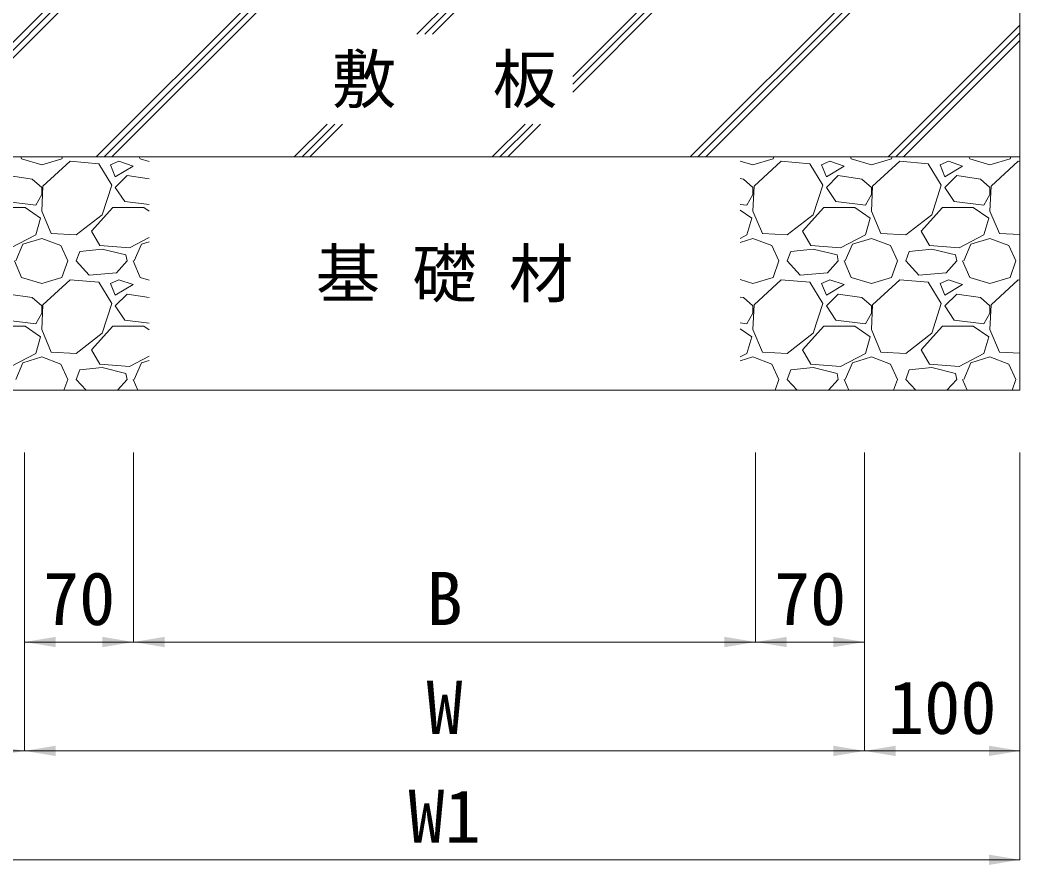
# Model space of a CAD drawing. Units: millimetres at full size. Extents: x 30799 to 61844, y 11231 to 18656.
# Drawn here: x 43141 to 43784, y 16271 to 16814 of the extents above; entities that cross this region are included whole.
import ezdxf
from ezdxf.enums import TextEntityAlignment as Align

# ---------------------------------------------------------------- set-up
doc = ezdxf.new("R2010")
doc.units = ezdxf.units.MM
doc.header["$LTSCALE"] = 30
for name, color, linetype, lineweight in [('ハッチング', 7, 'Continuous', 5), ('基礎', 3, 'Continuous', 13), ('寸法線', 7, 'Continuous', 9)]:
    doc.layers.add(name, color=color, linetype=linetype, lineweight=lineweight)
doc.layers.add('文字', color=7, linetype='Continuous')
doc.styles.add('ＭＳ ゴシック', font='')
doc.styles.get('ＭＳ ゴシック').set_extended_font_data('MS Gothic')

# ---------------------------------------------------------------- blocks, each defined once
blk = doc.blocks.new('filled_arrow')
at = {"color": 0, "linetype": 'Continuous', "lineweight": -2}
blk.add_solid([(7.5, 1.25), (0, 0), (7.5, -1.25)], dxfattribs=at)

msp = doc.modelspace()

# ---------------------------------------------------------------- hatches: boundary and pattern name
at = {"layer": 'ハッチング'}
h = msp.add_hatch(dxfattribs=at)
h.set_pattern_fill('USER', color=256, style=0, pattern_type=2)
h.set_pattern_definition([(45, (-26797.02, 13306.27), (-63.63961, 63.63961), []), (45, (-26792.02, 13306.27), (-63.63961, 63.63961), []), (45, (-26787.02, 13306.27), (-63.63961, 63.63961), [])])
h.paths.add_polyline_path([(43043.55, 16825.88), (43043.55, 16725.88), (43783.55, 16725.88), (43783.55, 16825.88)])
h.paths.add_polyline_path([(43331.15, 16747.01), (43495.94, 16747.01), (43495.94, 16804.76), (43331.15, 16804.76)], flags=16)

# ---------------------------------------------------------------- linework, layer by layer
for p, q in [((43141.08, 16725.88), (43141.63, 16724.61)), ((43141.63, 16724.61), (43154.58, 16720.8)), ((43154.58, 16720.8), (43167.54, 16724.61)), ((43167.54, 16724.61), (43167.99, 16725.88)), ((43217.28, 16725.88), (43217.83, 16724.61)), ((43217.83, 16724.61), (43223.55, 16722.92)), ((43611.78, 16720.8), (43624.74, 16724.61)), ((43624.74, 16724.61), (43625.19, 16725.88)), ((43674.48, 16725.88), (43675.03, 16724.61)), ((43675.03, 16724.61), (43687.98, 16720.8)), ((43687.98, 16720.8), (43700.94, 16724.61)), ((43700.94, 16724.61), (43701.39, 16725.88)), ((43750.68, 16725.88), (43751.23, 16724.61)), ((43751.23, 16724.61), (43764.18, 16720.8)), ((43764.18, 16720.8), (43777.14, 16724.61)), ((43777.14, 16724.61), (43777.59, 16725.88)), ((43172.87, 16723.08), (43155.35, 16707.08)), ((43191.16, 16721.56), (43172.87, 16723.08)), ((43199.54, 16707.84), (43191.16, 16721.56)), ((43204.11, 16723.08), (43198.78, 16720.8)), ((43198.78, 16720.8), (43201.83, 16713.18)), ((43201.83, 16713.18), (43213.26, 16720.03)), ((43213.26, 16720.03), (43204.11, 16723.08)), ((43603.55, 16723.22), (43611.78, 16720.8)), ((43630.07, 16723.08), (43612.55, 16707.08)), ((43648.36, 16721.56), (43630.07, 16723.08)), ((43656.74, 16707.84), (43648.36, 16721.56)), ((43661.31, 16723.08), (43655.98, 16720.8)), ((43655.98, 16720.8), (43659.03, 16713.18)), ((43659.03, 16713.18), (43670.46, 16720.03)), ((43670.46, 16720.03), (43661.31, 16723.08)), ((43706.27, 16723.08), (43688.75, 16707.08)), ((43724.56, 16721.56), (43706.27, 16723.08)), ((43732.94, 16707.84), (43724.56, 16721.56)), ((43737.51, 16723.08), (43732.18, 16720.8)), ((43732.18, 16720.8), (43735.23, 16713.18)), ((43735.23, 16713.18), (43746.66, 16720.03)), ((43746.66, 16720.03), (43737.51, 16723.08)), ((43782.47, 16723.08), (43764.95, 16707.08)), ((43783.55, 16722.99), (43782.47, 16723.08)), ((43148.49, 16711.65), (43133.25, 16713.94)), ((43154.58, 16706.32), (43148.49, 16711.65)), ((43209.45, 16713.94), (43201.83, 16706.32)), ((43223.55, 16711.82), (43209.45, 16713.94)), ((43605.69, 16711.65), (43603.55, 16711.97)), ((43611.78, 16706.32), (43605.69, 16711.65)), ((43666.65, 16713.94), (43659.03, 16706.32)), ((43681.89, 16711.65), (43666.65, 16713.94)), ((43687.98, 16706.32), (43681.89, 16711.65)), ((43742.85, 16713.94), (43735.23, 16706.32)), ((43758.09, 16711.65), (43742.85, 16713.94)), ((43764.18, 16706.32), (43758.09, 16711.65)), ((43155.35, 16707.08), (43154.58, 16691.08)), ((43154.58, 16701.75), (43154.58, 16706.32)), ((43193.45, 16688.79), (43199.54, 16707.84)), ((43201.83, 16706.32), (43207.92, 16697.17)), ((43612.55, 16707.08), (43611.78, 16691.08)), ((43611.78, 16701.75), (43611.78, 16706.32)), ((43650.65, 16688.79), (43656.74, 16707.84)), ((43659.03, 16706.32), (43665.12, 16697.17)), ((43688.75, 16707.08), (43687.98, 16691.08)), ((43687.98, 16701.75), (43687.98, 16706.32)), ((43726.85, 16688.79), (43732.94, 16707.84)), ((43735.23, 16706.32), (43741.32, 16697.17)), ((43764.95, 16707.08), (43764.18, 16691.08)), ((43764.18, 16701.75), (43764.18, 16706.32)), ((43150.77, 16694.89), (43154.58, 16701.75)), ((43607.97, 16694.89), (43611.78, 16701.75)), ((43684.17, 16694.89), (43687.98, 16701.75)), ((43760.37, 16694.89), (43764.18, 16701.75)), ((43124.1, 16693.36), (43143.92, 16693.36)), ((43131.72, 16697.17), (43150.77, 16694.89)), ((43143.92, 16693.36), (43153.82, 16686.51)), ((43186.59, 16678.12), (43200.3, 16693.36)), ((43200.3, 16693.36), (43220.12, 16693.36)), ((43207.92, 16697.17), (43223.55, 16695.3)), ((43220.12, 16693.36), (43223.55, 16690.99)), ((43603.55, 16695.42), (43607.97, 16694.89)), ((43643.79, 16678.12), (43657.5, 16693.36)), ((43657.5, 16693.36), (43677.32, 16693.36)), ((43665.12, 16697.17), (43684.17, 16694.89)), ((43677.32, 16693.36), (43687.22, 16686.51)), ((43719.99, 16678.12), (43733.7, 16693.36)), ((43733.7, 16693.36), (43753.52, 16693.36)), ((43741.32, 16697.17), (43760.37, 16694.89)), ((43753.52, 16693.36), (43763.42, 16686.51)), ((43153.82, 16686.51), (43150.77, 16675.84)), ((43154.58, 16691.08), (43160.68, 16676.6)), ((43176.68, 16675.84), (43193.45, 16688.79)), ((43603.55, 16691.68), (43611.02, 16686.51)), ((43611.02, 16686.51), (43607.97, 16675.84)), ((43611.78, 16691.08), (43617.88, 16676.6)), ((43633.88, 16675.84), (43650.65, 16688.79)), ((43687.22, 16686.51), (43684.17, 16675.84)), ((43687.98, 16691.08), (43694.08, 16676.6)), ((43710.08, 16675.84), (43726.85, 16688.79)), ((43763.42, 16686.51), (43760.37, 16675.84)), ((43764.18, 16691.08), (43770.28, 16676.6)), ((43150.77, 16675.84), (43134.77, 16667.46)), ((43142.39, 16669.74), (43154.58, 16673.55)), ((43154.58, 16673.55), (43166.78, 16668.98)), ((43160.68, 16676.6), (43176.68, 16675.84)), ((43191.92, 16668.98), (43186.59, 16678.12)), ((43223.55, 16674.04), (43210.97, 16667.46)), ((43607.97, 16675.84), (43603.55, 16673.52)), ((43603.55, 16670.98), (43611.78, 16673.55)), ((43611.78, 16673.55), (43623.98, 16668.98)), ((43617.88, 16676.6), (43633.88, 16675.84)), ((43649.12, 16668.98), (43643.79, 16678.12)), ((43684.17, 16675.84), (43668.17, 16667.46)), ((43675.79, 16669.74), (43687.98, 16673.55)), ((43687.98, 16673.55), (43700.18, 16668.98)), ((43694.08, 16676.6), (43710.08, 16675.84)), ((43725.32, 16668.98), (43719.99, 16678.12)), ((43760.37, 16675.84), (43744.37, 16667.46)), ((43751.99, 16669.74), (43764.18, 16673.55)), ((43764.18, 16673.55), (43776.38, 16668.98)), ((43770.28, 16676.6), (43783.55, 16675.97)), ((43137.82, 16659.07), (43142.39, 16669.74)), ((43166.78, 16668.98), (43171.35, 16659.07)), ((43193.45, 16666.69), (43178.97, 16665.17)), ((43210.97, 16667.46), (43191.92, 16668.98)), ((43208.69, 16662.88), (43193.45, 16666.69)), ((43214.02, 16659.07), (43218.59, 16669.74)), ((43218.59, 16669.74), (43223.55, 16671.29)), ((43623.98, 16668.98), (43628.55, 16659.07)), ((43650.65, 16666.69), (43636.17, 16665.17)), ((43668.17, 16667.46), (43649.12, 16668.98)), ((43665.89, 16662.88), (43650.65, 16666.69)), ((43671.22, 16659.07), (43675.79, 16669.74)), ((43700.18, 16668.98), (43704.75, 16659.07)), ((43726.85, 16666.69), (43712.37, 16665.17)), ((43744.37, 16667.46), (43725.32, 16668.98)), ((43742.09, 16662.88), (43726.85, 16666.69)), ((43747.42, 16659.07), (43751.99, 16669.74)), ((43776.38, 16668.98), (43780.95, 16659.07)), ((43176.68, 16659.07), (43178.97, 16665.17)), ((43209.45, 16659.07), (43208.69, 16662.88)), ((43633.88, 16659.07), (43636.17, 16665.17)), ((43666.65, 16659.07), (43665.89, 16662.88)), ((43710.08, 16659.07), (43712.37, 16665.17)), ((43742.85, 16659.07), (43742.09, 16662.88)), ((43137.06, 16659.07), (43141.63, 16648.41)), ((43167.54, 16648.41), (43171.35, 16659.07)), ((43185.06, 16649.93), (43176.68, 16659.07)), ((43209.45, 16659.07), (43202.59, 16651.45)), ((43213.26, 16659.07), (43217.83, 16648.41)), ((43624.74, 16648.41), (43628.55, 16659.07)), ((43642.26, 16649.93), (43633.88, 16659.07)), ((43666.65, 16659.07), (43659.79, 16651.45)), ((43670.46, 16659.07), (43675.03, 16648.41)), ((43700.94, 16648.41), (43704.75, 16659.07)), ((43718.46, 16649.93), (43710.08, 16659.07)), ((43742.85, 16659.07), (43735.99, 16651.45)), ((43746.66, 16659.07), (43751.23, 16648.41)), ((43777.14, 16648.41), (43780.95, 16659.07)), ((43141.63, 16648.41), (43154.58, 16644.6)), ((43154.58, 16644.6), (43167.54, 16648.41)), ((43202.59, 16651.45), (43185.06, 16649.93)), ((43217.83, 16648.41), (43223.55, 16646.72)), ((43603.55, 16647.02), (43611.78, 16644.6)), ((43611.78, 16644.6), (43624.74, 16648.41)), ((43659.79, 16651.45), (43642.26, 16649.93)), ((43675.03, 16648.41), (43687.98, 16644.6)), ((43687.98, 16644.6), (43700.94, 16648.41)), ((43735.99, 16651.45), (43718.46, 16649.93)), ((43751.23, 16648.41), (43764.18, 16644.6)), ((43764.18, 16644.6), (43777.14, 16648.41)), ((43172.87, 16646.88), (43155.35, 16630.88)), ((43191.16, 16645.36), (43172.87, 16646.88)), ((43199.54, 16631.64), (43191.16, 16645.36)), ((43204.11, 16646.88), (43198.78, 16644.6)), ((43198.78, 16644.6), (43201.83, 16636.98)), ((43201.83, 16636.98), (43213.26, 16643.83)), ((43213.26, 16643.83), (43204.11, 16646.88)), ((43630.07, 16646.88), (43612.55, 16630.88)), ((43648.36, 16645.36), (43630.07, 16646.88)), ((43656.74, 16631.64), (43648.36, 16645.36)), ((43661.31, 16646.88), (43655.98, 16644.6)), ((43655.98, 16644.6), (43659.03, 16636.98)), ((43659.03, 16636.98), (43670.46, 16643.83)), ((43670.46, 16643.83), (43661.31, 16646.88)), ((43706.27, 16646.88), (43688.75, 16630.88)), ((43724.56, 16645.36), (43706.27, 16646.88)), ((43732.94, 16631.64), (43724.56, 16645.36)), ((43737.51, 16646.88), (43732.18, 16644.6)), ((43732.18, 16644.6), (43735.23, 16636.98)), ((43735.23, 16636.98), (43746.66, 16643.83)), ((43746.66, 16643.83), (43737.51, 16646.88)), ((43782.47, 16646.88), (43764.95, 16630.88)), ((43783.55, 16646.79), (43782.47, 16646.88)), ((43148.49, 16635.45), (43133.25, 16637.74)), ((43154.58, 16630.12), (43148.49, 16635.45)), ((43209.45, 16637.74), (43201.83, 16630.12)), ((43223.55, 16635.62), (43209.45, 16637.74)), ((43605.69, 16635.45), (43603.55, 16635.77)), ((43611.78, 16630.12), (43605.69, 16635.45)), ((43666.65, 16637.74), (43659.03, 16630.12)), ((43681.89, 16635.45), (43666.65, 16637.74)), ((43687.98, 16630.12), (43681.89, 16635.45)), ((43742.85, 16637.74), (43735.23, 16630.12)), ((43758.09, 16635.45), (43742.85, 16637.74)), ((43764.18, 16630.12), (43758.09, 16635.45)), ((43155.35, 16630.88), (43154.58, 16614.88)), ((43154.58, 16625.55), (43154.58, 16630.12)), ((43193.45, 16612.59), (43199.54, 16631.64)), ((43201.83, 16630.12), (43207.92, 16620.97)), ((43612.55, 16630.88), (43611.78, 16614.88)), ((43611.78, 16625.55), (43611.78, 16630.12)), ((43650.65, 16612.59), (43656.74, 16631.64)), ((43659.03, 16630.12), (43665.12, 16620.97)), ((43688.75, 16630.88), (43687.98, 16614.88)), ((43687.98, 16625.55), (43687.98, 16630.12)), ((43726.85, 16612.59), (43732.94, 16631.64)), ((43735.23, 16630.12), (43741.32, 16620.97)), ((43764.95, 16630.88), (43764.18, 16614.88)), ((43764.18, 16625.55), (43764.18, 16630.12)), ((43150.77, 16618.69), (43154.58, 16625.55)), ((43607.97, 16618.69), (43611.78, 16625.55)), ((43684.17, 16618.69), (43687.98, 16625.55)), ((43760.37, 16618.69), (43764.18, 16625.55)), ((43124.1, 16617.16), (43143.92, 16617.16)), ((43131.72, 16620.97), (43150.77, 16618.69)), ((43143.92, 16617.16), (43153.82, 16610.31)), ((43154.58, 16614.88), (43160.68, 16600.4)), ((43186.59, 16601.92), (43200.3, 16617.16)), ((43200.3, 16617.16), (43220.12, 16617.16)), ((43207.92, 16620.97), (43223.55, 16619.1)), ((43220.12, 16617.16), (43223.55, 16614.79)), ((43603.55, 16619.22), (43607.97, 16618.69)), ((43603.55, 16615.48), (43611.02, 16610.31)), ((43611.78, 16614.88), (43617.88, 16600.4)), ((43643.79, 16601.92), (43657.5, 16617.16)), ((43657.5, 16617.16), (43677.32, 16617.16)), ((43665.12, 16620.97), (43684.17, 16618.69)), ((43677.32, 16617.16), (43687.22, 16610.31)), ((43687.98, 16614.88), (43694.08, 16600.4)), ((43719.99, 16601.92), (43733.7, 16617.16)), ((43733.7, 16617.16), (43753.52, 16617.16)), ((43741.32, 16620.97), (43760.37, 16618.69)), ((43753.52, 16617.16), (43763.42, 16610.31)), ((43764.18, 16614.88), (43770.28, 16600.4)), ((43153.82, 16610.31), (43150.77, 16599.64)), ((43176.68, 16599.64), (43193.45, 16612.59)), ((43611.02, 16610.31), (43607.97, 16599.64)), ((43633.88, 16599.64), (43650.65, 16612.59)), ((43687.22, 16610.31), (43684.17, 16599.64)), ((43710.08, 16599.64), (43726.85, 16612.59)), ((43763.42, 16610.31), (43760.37, 16599.64)), ((43191.92, 16592.78), (43186.59, 16601.92)), ((43649.12, 16592.78), (43643.79, 16601.92)), ((43725.32, 16592.78), (43719.99, 16601.92)), ((43150.77, 16599.64), (43134.77, 16591.26)), ((43142.39, 16593.54), (43154.58, 16597.35)), ((43154.58, 16597.35), (43166.78, 16592.78)), ((43160.68, 16600.4), (43176.68, 16599.64)), ((43223.55, 16597.84), (43210.97, 16591.26)), ((43607.97, 16599.64), (43603.55, 16597.32)), ((43603.55, 16594.78), (43611.78, 16597.35)), ((43611.78, 16597.35), (43623.98, 16592.78)), ((43617.88, 16600.4), (43633.88, 16599.64)), ((43684.17, 16599.64), (43668.17, 16591.26)), ((43675.79, 16593.54), (43687.98, 16597.35)), ((43687.98, 16597.35), (43700.18, 16592.78)), ((43694.08, 16600.4), (43710.08, 16599.64)), ((43760.37, 16599.64), (43744.37, 16591.26)), ((43751.99, 16593.54), (43764.18, 16597.35)), ((43764.18, 16597.35), (43776.38, 16592.78)), ((43770.28, 16600.4), (43783.55, 16599.77)), ((43137.82, 16582.87), (43142.39, 16593.54)), ((43166.78, 16592.78), (43171.35, 16582.87)), ((43193.45, 16590.49), (43178.97, 16588.97)), ((43210.97, 16591.26), (43191.92, 16592.78)), ((43208.69, 16586.68), (43193.45, 16590.49)), ((43214.02, 16582.87), (43218.59, 16593.54)), ((43218.59, 16593.54), (43223.55, 16595.09)), ((43623.98, 16592.78), (43628.55, 16582.87)), ((43650.65, 16590.49), (43636.17, 16588.97)), ((43668.17, 16591.26), (43649.12, 16592.78)), ((43665.89, 16586.68), (43650.65, 16590.49)), ((43671.22, 16582.87), (43675.79, 16593.54)), ((43700.18, 16592.78), (43704.75, 16582.87)), ((43726.85, 16590.49), (43712.37, 16588.97)), ((43744.37, 16591.26), (43725.32, 16592.78)), ((43742.09, 16586.68), (43726.85, 16590.49)), ((43747.42, 16582.87), (43751.99, 16593.54)), ((43776.38, 16592.78), (43780.95, 16582.87)), ((43168.85, 16575.88), (43171.35, 16582.87)), ((43176.68, 16582.87), (43178.97, 16588.97)), ((43183.09, 16575.88), (43176.68, 16582.87)), ((43209.45, 16582.87), (43203.15, 16575.88)), ((43209.45, 16582.87), (43208.69, 16586.68)), ((43213.26, 16582.87), (43216.25, 16575.88)), ((43626.05, 16575.88), (43628.55, 16582.87)), ((43633.88, 16582.87), (43636.17, 16588.97)), ((43640.29, 16575.88), (43633.88, 16582.87)), ((43666.65, 16582.87), (43660.35, 16575.88)), ((43666.65, 16582.87), (43665.89, 16586.68)), ((43670.46, 16582.87), (43673.45, 16575.88)), ((43702.25, 16575.88), (43704.75, 16582.87)), ((43710.08, 16582.87), (43712.37, 16588.97)), ((43716.49, 16575.88), (43710.08, 16582.87)), ((43742.85, 16582.87), (43736.55, 16575.88)), ((43742.85, 16582.87), (43742.09, 16586.68)), ((43746.66, 16582.87), (43749.65, 16575.88)), ((43778.45, 16575.88), (43780.95, 16582.87))]:
    msp.add_line(p, q, dxfattribs=at)
at = {"layer": '基礎'}
for p, q in [((43783.55, 16825.88), (43783.55, 16575.88)), ((43043.55, 16725.88), (43783.55, 16725.88)), ((43043.55, 16575.88), (43783.55, 16575.88))]:
    msp.add_line(p, q, dxfattribs=at)
at = {"layer": '寸法線', "lineweight": 13}
for p, q in [((43143.55, 16535.88), (43143.55, 16414.1)), ((43143.55, 16535.88), (43143.55, 16344.1)), ((43143.55, 16535.88), (43143.55, 16344.1)), ((43213.55, 16535.88), (43213.55, 16414.1)), ((43213.55, 16535.88), (43213.55, 16414.1)), ((43613.55, 16535.88), (43613.55, 16414.1)), ((43613.55, 16535.88), (43613.55, 16414.1)), ((43683.55, 16535.88), (43683.55, 16414.1)), ((43683.55, 16535.88), (43683.55, 16344.1)), ((43683.55, 16535.88), (43683.55, 16344.1)), ((43783.55, 16535.88), (43783.55, 16344.1)), ((43783.55, 16535.88), (43783.55, 16274.1)), ((43143.55, 16414.1), (43213.55, 16414.1)), ((43213.55, 16414.1), (43613.55, 16414.1)), ((43613.55, 16414.1), (43683.55, 16414.1)), ((43143.55, 16344.1), (43043.55, 16344.1)), ((43143.55, 16344.1), (43683.55, 16344.1)), ((43683.55, 16344.1), (43783.55, 16344.1)), ((43043.55, 16274.1), (43783.55, 16274.1))]:
    msp.add_line(p, q, dxfattribs=at)

# ---------------------------------------------------------------- block references
at = {"layer": '寸法線', "lineweight": 13, "xscale": 2.67, "yscale": 2.67}
for p in [(43143.55, 16414.1), (43213.55, 16414.1), (43613.55, 16414.1), (43143.55, 16344.1), (43683.55, 16344.1)]:
    msp.add_blockref('filled_arrow', p, dxfattribs=at)
at = {"layer": '寸法線', "lineweight": 13, "xscale": 2.67, "yscale": 2.67, "rotation": 180}
for p in [(43213.55, 16414.1), (43613.55, 16414.1), (43683.55, 16414.1), (43143.55, 16344.1), (43683.55, 16344.1), (43783.55, 16344.1), (43783.55, 16274.1)]:
    msp.add_blockref('filled_arrow', p, dxfattribs=at)

# ---------------------------------------------------------------- texts
at = {"layer": '寸法線', "style": 'ＭＳ ゴシック'}
for s, p in [('70', (43178.55, 16442.1)), ('B', (43413.55, 16442.1)), ('70', (43648.55, 16442.1)), ('W', (43413.55, 16372.1)), ('100', (43733.55, 16372.1)), ('W1', (43413.55, 16302.1))]:
    msp.add_text(s, height=34.18, dxfattribs=at).set_placement(p, align=Align.MIDDLE_CENTER)
at = {"layer": '文字', "style": 'ＭＳ ゴシック'}
for s, p in [('敷   板', (43413.55, 16775.88)), ('基 礎 材', (43413.55, 16650.88))]:
    msp.add_text(s, height=30.38, dxfattribs=at).set_placement(p, align=Align.MIDDLE_CENTER)

doc.saveas('drawing.dxf')
